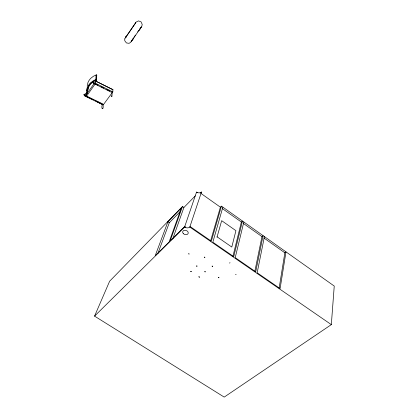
<?xml version="1.0" encoding="UTF-8"?>
<svg xmlns="http://www.w3.org/2000/svg" width="418" height="418" viewBox="0 0 418 418"><rect width="100%" height="100%" fill="white"/><g stroke="black" fill="none" stroke-linecap="round" stroke-linejoin="round"><path stroke-width="0.63" d="M102.373 104.474C100.618 108.429 103.763 111.543 103.152 104.699M102.849 108.56L102.07 108.335M111.93 96.265L111.596 95.894L111.141 96.035L111.475 96.406L111.93 96.265L112.186 92.415M87.294 93.303L86.688 92.77L83.84 94.87L84.467 95.215L87.216 93.413M96.339 101.281L103.382 104.688L112.803 91.871L112.938 89.604L112.358 89.238A1.233 0.763 -7.6 0 0 111.977 89.217L96.281 81.4M172.718 238.96L183.91 207.48L182.494 206.497L109.62 281.236L94.562 316.128L224.215 397.1L331.322 324.624L334.243 286.053L221.446 206.152L220.391 207.176L210.583 240.94M87.179 86.129L87.942 82.592A17.77 13.987 8.2 0 1 91.103 78.03L93.512 76.201L96.459 74.874A0.684 0.543 10 0 1 96.746 75.031L96.501 80.037L95.617 80.528M96.433 80.157L96.746 75.031M86.782 92.556L86.803 89.927L87.493 87.305A17.89 13.993 7.9 0 1 90.669 82.743L93.099 80.909L95.748 79.556L96.145 74.848M87.534 97.023L86.359 96.459L95.607 83.339L95.816 81.076L96.114 81.144A1.28 0.366 72 0 1 96.224 81.306M87.503 92.791L88.026 88.031M86.881 90.628L87.163 87.681M86.359 96.459L86.599 94.181L87.127 93.778M124.747 38.905L124.773 40.755L126.414 42.934L129.058 43.32L130.625 42.385L141.801 26.329L142.214 24.369L141.044 21.846L138.525 20.9L136.122 22.086L124.763 38.874M279.125 288.227L284.851 252.801L285.98 251.876L280.102 288.598L257.164 272.776L264.427 236.614M254.813 271.465L261.966 236.604L263.068 235.647L255.711 271.778L235.219 257.645L243.835 222.026M232.915 256.365L241.369 222.031L242.45 221.044L233.74 256.621L212.835 242.205L222.857 207.166M217.109 236.854L221.665 220.667L235.924 230.673L231.797 247.043L217.109 236.854L216.89 237.058M221.446 206.152L211.33 241.165L190.002 226.457M135.348 23.742L135.803 22.635L125.468 37.568L126.403 36.282L125.661 37.28L126.34 36.753M184.568 227.063A4.044 3.046 18.8 0 0 189.803 227.058L201.486 192.014A3.799 2.999 18.9 0 1 196.544 192.087L184.568 227.063L94.562 316.128M182.494 206.497L170.131 240.961L184.777 226.462L185.801 227.167M157.79 253.721L169.295 222.752L180.492 211.315M167.905 221.796L155.177 255.769L169.112 241.975L181.318 208.044L167.905 221.796L169.295 222.752M131.121 41.659L131.341 41.257M84.185 94.902L84.473 95.456L90.889 98.57M131.445 41.084L131.707 40.671M131.863 40.426L132.438 39.553M140.087 29.004L139.11 30.462M140.218 28.811L140.464 28.44M132.658 39.219L133.399 38.111M133.953 37.301L134.539 36.439M134.842 36L135.463 35.096M86.583 94.249L95.806 81.134L112.944 89.666M137.668 31.935L137.971 31.507M138.557 30.681L138.833 30.289M133.295 38.822L132.156 40.389M139.361 29.553L140.067 28.591M133.274 38.848L133.567 38.44M140.27 28.309L140.929 27.436M141.049 27.285L141.336 26.951L140.678 27.546M183.91 207.48L195.258 195.885M200.452 193.069L201.486 192.014M84.399 95.236L84.415 94.766L83.898 94.588M86.688 92.77L86.725 93.224M236.139 274.386L235.512 274.621M230.057 262.791L229.425 263.032M93.851 81.473L91.5 83.245A17.321 13.548 7.9 0 0 88.423 87.66L87.749 90.199L87.66 92.624M94.306 81.217L95.21 80.711M87.503 92.77C86.516 91.887 87.555 88.898 87.958 87.482A17.603 13.768 7.9 0 1 91.087 82.994L93.475 81.191L96.354 79.739A0.69 0.543 9.7 0 0 96.062 79.582L95.748 79.556M95.894 80.883L95.931 80.303L95.44 80.486M90.471 98.444L93.402 99.86M84.676 95.158L102.567 103.836M95.508 100.806L102.765 104.594M84.405 95.821L102.3 104.495M95.607 83.339L112.803 91.871M93.386 82.884L98.047 85.204M100.963 86.651L103.878 88.099M106.794 89.551L109.709 90.999M93.245 83.219L111.324 92.2M111.454 91.866L111.758 92.148M189.803 227.058L331.322 324.624M196.544 192.087L197.505 192.761M200.974 193.44L220.391 207.176M222.329 208.561L241.369 222.031M243.271 223.379L261.966 236.604M263.847 237.936L284.851 252.801M93.256 82.806L92.681 82.022L93.386 82.388M95.91 80.246A1.343 0.731 36.8 0 1 95.832 80.47M87.09 92.806A1.322 0.742 36.4 0 1 87.017 93.01M212.119 266.12L212.725 266.334L212.119 266.12M218.342 277.547L218.943 277.761L218.342 277.547M188.68 253.836L189.197 254.039L188.706 253.794M204.35 257.133L204.867 257.342L204.35 257.133M190.671 271.334L191.339 271.611L190.671 271.334M196.533 265.994C196.857 267.139 197.683 265.467 196.533 265.994M198.879 276.836L199.548 277.118L198.879 276.836M204.799 271.569C205.118 272.703 205.949 271.047 204.799 271.569M183.35 233.625A2.863 2.137 18.7 0 0 188.1 233.552A2.863 2.137 18.7 0 0 184.902 230.261A2.863 2.137 18.7 0 0 183.35 233.625"/></g></svg>
